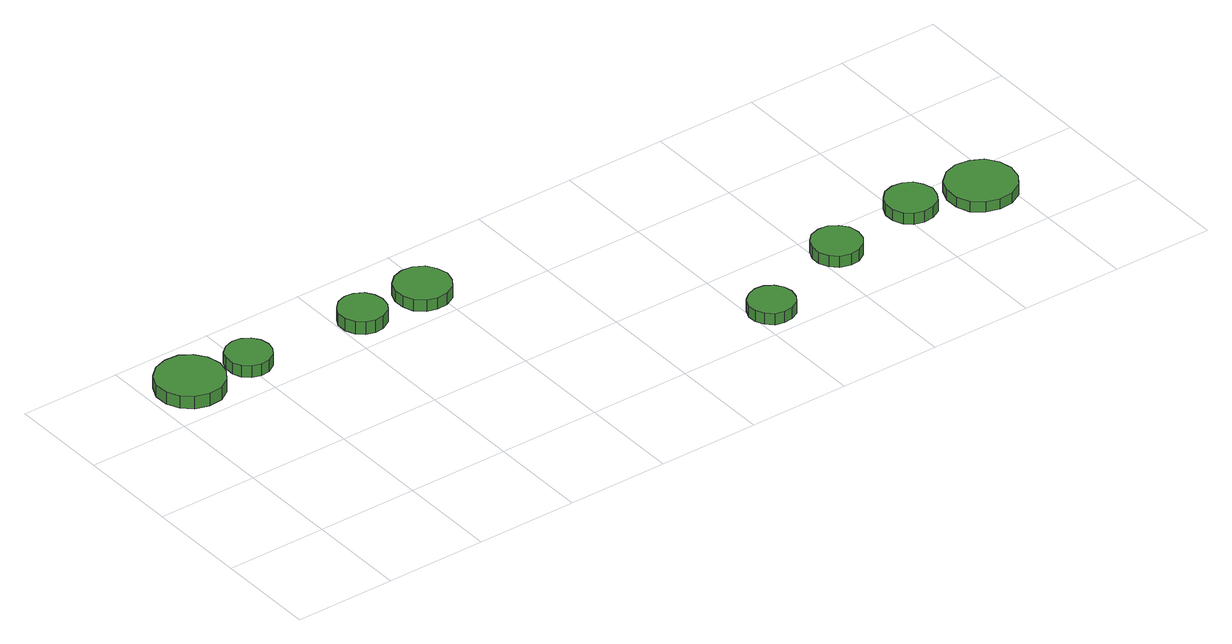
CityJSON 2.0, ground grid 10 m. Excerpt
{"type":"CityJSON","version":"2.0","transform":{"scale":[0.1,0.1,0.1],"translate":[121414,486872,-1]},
"CityObjects":{
"tree1":{"type":"SolitaryVegetationObject","attributes":{"function":"something"},"geometry":[{"type":"MultiSurface","lod":"1","boundaries":[[[0,1,2,3,4,5,6,7,8,9,10,11,12,13,14]],[[15,16,17,18,19,20,21,22,23,24,25,26,27,28,29]],[[0,29,28,1]],[[1,28,27,2]],[[2,27,26,3]],[[3,26,25,4]],[[4,25,24,5]],[[5,24,23,6]],[[6,23,22,7]],[[7,22,21,8]],[[8,21,20,9]],[[9,20,19,10]],[[10,19,18,11]],[[11,18,17,12]],[[12,17,16,13]],[[13,16,15,14]],[[14,15,29,0]]]}]},
"tree2":{"type":"SolitaryVegetationObject","attributes":{"function":"something"},"geometry":[{"type":"MultiSurface","lod":"1","boundaries":[[[30,31,32,33,34,35,36,37,38,39,40,41,42,43,44]],[[45,46,47,48,49,50,51,52,53,54,55,56,57,58,59]],[[30,59,58,31]],[[31,58,57,32]],[[32,57,56,33]],[[33,56,55,34]],[[34,55,54,35]],[[35,54,53,36]],[[36,53,52,37]],[[37,52,51,38]],[[38,51,50,39]],[[39,50,49,40]],[[40,49,48,41]],[[41,48,47,42]],[[42,47,46,43]],[[43,46,45,44]],[[44,45,59,30]]]}]},
"tree3":{"type":"SolitaryVegetationObject","attributes":{"function":"something"},"geometry":[{"type":"MultiSurface","lod":"1","boundaries":[[[60,61,62,63,64,65,66,67,68,69,70,71,72,73,74]],[[75,76,77,78,79,80,81,82,83,84,85,86,87,88,89]],[[60,89,88,61]],[[61,88,87,62]],[[62,87,86,63]],[[63,86,85,64]],[[64,85,84,65]],[[65,84,83,66]],[[66,83,82,67]],[[67,82,81,68]],[[68,81,80,69]],[[69,80,79,70]],[[70,79,78,71]],[[71,78,77,72]],[[72,77,76,73]],[[73,76,75,74]],[[74,75,89,60]]]}]},
"tree4":{"type":"SolitaryVegetationObject","attributes":{"function":"something"},"geometry":[{"type":"MultiSurface","lod":"1","boundaries":[[[90,91,92,93,94,95,96,97,98,99,100,101,102,103,104]],[[105,106,107,108,109,110,111,112,113,114,115,116,117,118,119]],[[90,119,118,91]],[[91,118,117,92]],[[92,117,116,93]],[[93,116,115,94]],[[94,115,114,95]],[[95,114,113,96]],[[96,113,112,97]],[[97,112,111,98]],[[98,111,110,99]],[[99,110,109,100]],[[100,109,108,101]],[[101,108,107,102]],[[102,107,106,103]],[[103,106,105,104]],[[104,105,119,90]]]}]},
"tree5":{"type":"SolitaryVegetationObject","attributes":{"function":"something"},"geometry":[{"type":"MultiSurface","lod":"1","boundaries":[[[120,121,122,123,124,125,126,127,128,129,130,131,132,133,134]],[[135,136,137,138,139,140,141,142,143,144,145,146,147,148,149]],[[120,149,148,121]],[[121,148,147,122]],[[122,147,146,123]],[[123,146,145,124]],[[124,145,144,125]],[[125,144,143,126]],[[126,143,142,127]],[[127,142,141,128]],[[128,141,140,129]],[[129,140,139,130]],[[130,139,138,131]],[[131,138,137,132]],[[132,137,136,133]],[[133,136,135,134]],[[134,135,149,120]]]}]},
"tree6":{"type":"SolitaryVegetationObject","attributes":{"function":"something"},"geometry":[{"type":"MultiSurface","lod":"1","boundaries":[[[150,151,152,153,154,155,156,157,158,159,160,161,162,163,164]],[[165,166,167,168,169,170,171,172,173,174,175,176,177,178,179]],[[150,179,178,151]],[[151,178,177,152]],[[152,177,176,153]],[[153,176,175,154]],[[154,175,174,155]],[[155,174,173,156]],[[156,173,172,157]],[[157,172,171,158]],[[158,171,170,159]],[[159,170,169,160]],[[160,169,168,161]],[[161,168,167,162]],[[162,167,166,163]],[[163,166,165,164]],[[164,165,179,150]]]}]},
"tree7":{"type":"SolitaryVegetationObject","attributes":{"function":"something"},"geometry":[{"type":"MultiSurface","lod":"1","boundaries":[[[180,181,182,183,184,185,186,187,188,189,190,191,192,193,194]],[[195,196,197,198,199,200,201,202,203,204,205,206,207,208,209]],[[180,209,208,181]],[[181,208,207,182]],[[182,207,206,183]],[[183,206,205,184]],[[184,205,204,185]],[[185,204,203,186]],[[186,203,202,187]],[[187,202,201,188]],[[188,201,200,189]],[[189,200,199,190]],[[190,199,198,191]],[[191,198,197,192]],[[192,197,196,193]],[[193,196,195,194]],[[194,195,209,180]]]}]},
"tree8":{"type":"SolitaryVegetationObject","attributes":{"function":"something"},"geometry":[{"type":"MultiSurface","lod":"1","boundaries":[[[210,211,212,213,214,215,216,217,218,219,220,221,222,223,224]],[[225,226,227,228,229,230,231,232,233,234,235,236,237,238,239]],[[210,239,238,211]],[[211,238,237,212]],[[212,237,236,213]],[[213,236,235,214]],[[214,235,234,215]],[[215,234,233,216]],[[216,233,232,217]],[[217,232,231,218]],[[218,231,230,219]],[[219,230,229,220]],[[220,229,228,221]],[[221,228,227,222]],[[222,227,226,223]],[[223,226,225,224]],[[224,225,239,210]]]}]}
},
"vertices":[
[67,236,27],[64,250,27],[56,261,27],[45,268,27],[31,269,27],[18,265,27],[8,256,27],[2,243,27],[2,229,27],[8,217,27],[18,208,27],[31,204,27],[45,205,27],[56,212,27],[64,223,27],[64,223,14],[56,212,14],[45,205,14],[31,204,14],[18,208,14],[8,217,14],[2,229,14],[2,243,14],[8,256,14],[18,265,14],[31,269,14],[45,268,14],[56,261,14],[64,250,14],[67,236,14],
[121,237,25],[119,246,25],[114,253,25],[106,258,25],[97,259,25],[88,256,25],[81,250,25],[78,242,25],[78,232,25],[81,224,25],[88,218,25],[97,215,25],[106,216,25],[114,221,25],[119,228,25],[119,228,13],[114,221,13],[106,216,13],[97,215,13],[88,218,13],[81,224,13],[78,232,13],[78,242,13],[81,250,13],[88,256,13],[97,259,13],[106,258,13],[114,253,13],[119,246,13],[121,237,13],
[243,232,25],[241,241,25],[236,249,25],[227,254,25],[218,255,25],[209,252,25],[202,245,25],[198,237,25],[198,227,25],[202,218,25],[209,212,25],[218,209,25],[227,210,25],[236,215,25],[241,222,25],[241,222,12],[236,215,12],[227,210,12],[218,209,12],[209,212,12],[202,218,12],[198,227,12],[198,237,12],[202,245,12],[209,252,12],[218,255,12],[227,254,12],[236,249,12],[241,241,12],[243,232,12],
[314,232,23],[311,243,23],[305,252,23],[295,258,23],[284,259,23],[274,256,23],[265,248,23],[261,238,23],[261,227,23],[265,217,23],[274,209,23],[284,206,23],[295,207,23],[305,212,23],[311,221,23],[311,221,11],[305,212,11],[295,207,11],[284,206,11],[274,209,11],[265,217,11],[261,227,11],[261,238,11],[265,248,11],[274,256,11],[284,259,11],[295,258,11],[305,252,11],[311,243,11],[314,232,11],
[542,32,19],[540,41,19],[535,48,19],[527,53,19],[518,54,19],[509,51,19],[502,45,19],[498,36,19],[498,27,19],[502,19,19],[509,12,19],[518,10,19],[527,11,19],[535,15,19],[540,23,19],[540,23,7],[535,15,7],[527,11,7],[518,10,7],[509,12,7],[502,19,7],[498,27,7],[498,36,7],[502,45,7],[509,51,7],[518,54,7],[527,53,7],[535,48,7],[540,41,7],[542,32,7],
[644,70,19],[642,80,19],[636,88,19],[628,93,19],[618,94,19],[608,91,19],[601,84,19],[597,75,19],[597,65,19],[601,56,19],[608,49,19],[618,46,19],[628,47,19],[636,52,19],[642,60,19],[642,60,7],[636,52,7],[628,47,7],[618,46,7],[608,49,7],[601,56,7],[597,65,7],[597,75,7],[601,84,7],[608,91,7],[618,94,7],[628,93,7],[636,88,7],[642,80,7],[644,70,7],
[737,84,19],[734,94,19],[729,102,19],[720,107,19],[710,108,19],[700,105,19],[693,98,19],[689,89,19],[689,79,19],[693,69,19],[700,63,19],[710,60,19],[720,61,19],[729,66,19],[734,74,19],[734,74,7],[729,66,7],[720,61,7],[710,60,7],[700,63,7],[693,69,7],[689,79,7],[689,89,7],[693,98,7],[700,105,7],[710,108,7],[720,107,7],[729,102,7],[734,94,7],[737,84,7],
[812,69,18],[809,82,18],[801,94,18],[789,100,18],[775,102,18],[762,98,18],[751,88,18],[746,76,18],[746,62,18],[751,49,18],[762,40,18],[775,36,18],[789,37,18],[801,44,18],[809,55,18],[809,55,7],[801,44,7],[789,37,7],[775,36,7],[762,40,7],[751,49,7],[746,62,7],[746,76,7],[751,88,7],[762,98,7],[775,102,7],[789,100,7],[801,94,7],[809,82,7],[812,69,7]
]}
